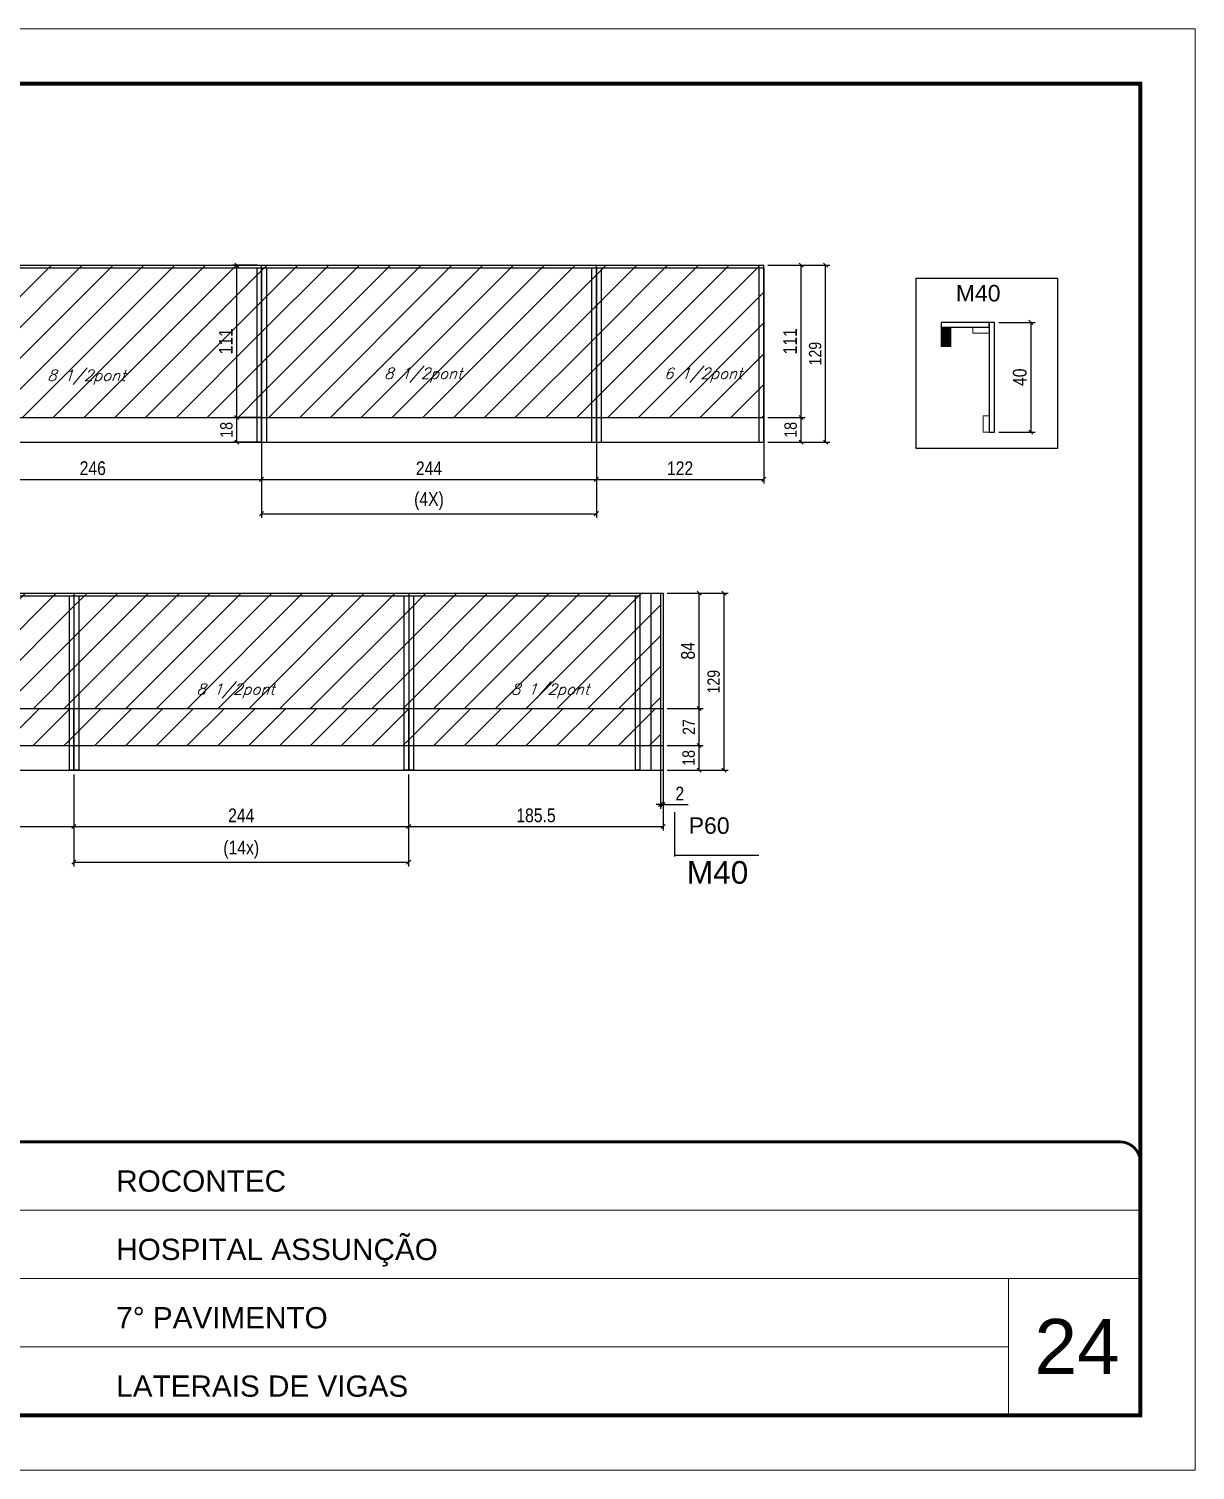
# Model space of a CAD drawing. Extents: x -20960 to -5926, y -2106 to 21915.
# Drawn here: x -6804 to -5953, y 15123 to 16173 of the extents above; entities that cross this region are included whole.
import ezdxf

# ---------------------------------------------------------------- set-up
doc = ezdxf.new("R2010")
doc.units = 0
doc.linetypes.add('CONTINUO', pattern=[0])
doc.linetypes.add('DASHED', pattern=[0.75, 0.5, -0.25])
for name, color, linetype in [('5', 5, 'Continuous'), ('COTA', 241, 'Continuous'), ('NOMENCLATURA', 7, 'Continuous'), ('Painéis', 200, 'Continuous'), ('Reaproveitamento', 251, 'Continuous'), ('SARR_2.2x7', 40, 'Continuous'), ('SARR_3.5x7', 81, 'Continuous'), ('texto', 7, 'Continuous')]:
    doc.layers.add(name, color=color, linetype=linetype)
for name, color, linetype, lineweight in [('CARIMBO', 255, 'Continuous', 9), ('Folhas', 255, 'Continuous', 9), ('Madeira', 126, 'Continuous', 18), ('Sarr 2.2x7', 40, 'Continuous', 9), ('SARRAFO DE PRESSAO', 251, 'DASHED', 9)]:
    doc.layers.add(name, color=color, linetype=linetype, lineweight=lineweight)
doc.styles.add('ARIAL', font='arial.ttf')
doc.styles.add('COTA TECNICA', font='techl___.ttf', dxfattribs={"height": 10})
doc.styles.add('COTA TECNICA-50', font='techl___.ttf', dxfattribs={"height": 9})
doc.styles.add('Romans', font='romans.shx')
doc.styles.get("Standard").update_dxf_attribs({"font": 'arial.ttf'})
doc.dimstyles.new('COTA PAINEL-50', dxfattribs={"dimtxt": 9, "dimasz": 3, "dimexe": 3, "dimexo": 3, "dimgap": 3, "dimtad": 1, "dimdec": 1, "dimzin": 12, "dimdsep": 46, "dimtxsty": 'COTA TECNICA-50', "dimblk1": 'OBLIQUE', "dimblk2": 'OBLIQUE', "dimsah": 1, "dimcen": 0.9, "dimclrd": 4, "dimclre": 4, "dimclrt": 240, "dimadec": 1, "dimazin": 3, "dimtfac": 1, "dimtdec": 1, "dimtmove": 0, "dimatfit": 3, "dimfxl": 1, "dimtolj": 1, "dimtzin": 12, "dimarcsym": 0})
doc.dimstyles.new('PAINEL', dxfattribs={"dimtxt": 10, "dimasz": 3, "dimexe": 3, "dimexo": 3, "dimgap": 3, "dimtad": 1, "dimdec": 1, "dimzin": 12, "dimdsep": 46, "dimtxsty": 'COTA TECNICA', "dimblk1": 'OBLIQUE', "dimblk2": 'OBLIQUE', "dimsah": 1, "dimcen": 0.9, "dimclrd": 4, "dimclre": 4, "dimclrt": 240, "dimadec": 1, "dimazin": 3, "dimtfac": 1, "dimtdec": 1, "dimtmove": 0, "dimatfit": 3, "dimfxl": 1, "dimtolj": 1, "dimtzin": 12, "dimarcsym": 0})
pattern_1 = [(45, (3183.5, 7e-12), (-11.22532, 11.22532), [])]

# ---------------------------------------------------------------- blocks, each defined once
blk = doc.blocks.new('9999999999')
at = {"color": 30, "linetype": 'CONTINUO'}
for p, q in [((98564.6, 34379.6), (99584, 34379.6)), ((98564.6, 34329.8), (99488, 34329.8)), ((99584, 34329.8), (99488, 34329.8)), ((99488, 34329.8), (99488, 34230.2)), ((98564.6, 34280), (99488, 34280))]:
    blk.add_line(p, q, dxfattribs=at)
at = {"color": 30, "linetype": 'CONTINUO', "const_width": 2}
blk.add_lwpolyline([(99584, 34230.2), (99584, 34414.4, 0.414214), (99569, 34429.4), (98229, 34429.4, 0.414214), (98214, 34414.4), (98214, 34245.2, 0.414214), (98229, 34230.2), (99584, 34230.2)], format="xyb", dxfattribs=at)
at = {"layer": 'Folhas'}
blk.add_lwpolyline([(98139, 34190.2), (99624, 34190.2), (99624, 35240.2), (98139, 35240.2)], close=True, dxfattribs=at)
at = {"layer": 'Folhas', "color": 30, "const_width": 3}
blk.add_lwpolyline([(98214, 34230.2), (99584, 34230.2), (99584, 35200.2), (98214, 35200.2)], close=True, dxfattribs=at)
at = {"color": 7, "linetype": 'Continuous', "ltscale": 5, "style": 'ARIAL'}
for s, height, p in [('ROCONTEC', 15.48, (98837.7, 34393.1)), ('HOSPITAL ASSUNÇÃO', 15.483, (98837.7, 34343.3)), ('7° PAVIMENTO', 15.483, (98837.7, 34293.5)), ('LATERAIS DE VIGAS', 15.483, (98837.7, 34243.7))]:
    blk.add_text(s, height=height, dxfattribs=at).set_placement(p)
blk = doc.blocks.new('_Oblique')
at = {"color": 0, "linetype": 'ByBlock', "lineweight": -2}
blk.add_line((-0.5, -0.5), (0.5, 0.5), dxfattribs=at)
blk = doc.blocks.new('*D600')
at = {"layer": 'COTA', "color": 4, "linetype": 'ByBlock', "lineweight": -2, "transparency": 16777216}
for p, q in [((-6879.9, 15916.9), (-6879.9, 15841.3)), ((-6633.9, 15904.4), (-6633.9, 15841.3)), ((-6879.9, 15844.3), (-6633.9, 15844.3))]:
    blk.add_line(p, q, dxfattribs=at)
at = {"layer": 'Defpoints', "color": 0, "linetype": 'ByBlock', "transparency": 16777216}
for p in [(-6879.9, 15919.9), (-6633.9, 15907.4), (-6633.9, 15844.3)]:
    blk.add_point(p, dxfattribs=at)
at = {"layer": 'COTA', "color": 4, "linetype": 'ByBlock', "lineweight": -2, "transparency": 16777216, "xscale": 3, "yscale": 3, "zscale": 3, "rotation": 180}
blk.add_blockref('_Oblique', (-6879.9, 15844.3), dxfattribs=at)
at = {"layer": 'COTA', "color": 4, "linetype": 'ByBlock', "lineweight": -2, "transparency": 16777216, "xscale": 3, "yscale": 3, "zscale": 3}
blk.add_blockref('_Oblique', (-6633.9, 15844.3), dxfattribs=at)
at = {"layer": 'COTA', "color": 240, "linetype": 'ByBlock', "transparency": 16777216, "insert": (-6756.9, 15852.4), "char_height": 10, "attachment_point": 5, "style": 'COTA TECNICA'}
blk.add_mtext('\\A1;246', dxfattribs=at)
blk = doc.blocks.new('*D601')
at = {"layer": 'COTA', "color": 4, "linetype": 'ByBlock', "lineweight": -2, "transparency": 16777216}
for p, q in [((-6633.9, 15904.4), (-6633.9, 15841.3)), ((-6389.9, 15904.4), (-6389.9, 15841.3)), ((-6633.9, 15844.3), (-6389.9, 15844.3))]:
    blk.add_line(p, q, dxfattribs=at)
at = {"layer": 'Defpoints', "color": 0, "linetype": 'ByBlock', "transparency": 16777216}
for p in [(-6633.9, 15907.4), (-6389.9, 15907.4), (-6389.9, 15844.3)]:
    blk.add_point(p, dxfattribs=at)
at = {"layer": 'COTA', "color": 4, "linetype": 'ByBlock', "lineweight": -2, "transparency": 16777216, "xscale": 3, "yscale": 3, "zscale": 3, "rotation": 180}
blk.add_blockref('_Oblique', (-6633.9, 15844.3), dxfattribs=at)
at = {"layer": 'COTA', "color": 4, "linetype": 'ByBlock', "lineweight": -2, "transparency": 16777216, "xscale": 3, "yscale": 3, "zscale": 3}
blk.add_blockref('_Oblique', (-6389.9, 15844.3), dxfattribs=at)
at = {"layer": 'COTA', "color": 240, "linetype": 'ByBlock', "transparency": 16777216, "insert": (-6511.9, 15852.4), "char_height": 10, "attachment_point": 5, "style": 'COTA TECNICA'}
blk.add_mtext('\\A1;244', dxfattribs=at)
blk = doc.blocks.new('*D602')
at = {"layer": 'COTA', "color": 4, "lineweight": -2, "ltscale": 25, "transparency": 16777216}
for p, q in [((-6633.9, 15904.4), (-6633.9, 15816.3)), ((-6389.9, 15904.4), (-6389.9, 15816.3)), ((-6633.9, 15819.3), (-6389.9, 15819.3))]:
    blk.add_line(p, q, dxfattribs=at)
at = {"layer": 'Defpoints', "color": 0, "ltscale": 25, "transparency": 16777216}
for p in [(-6633.9, 15907.4), (-6389.9, 15907.4), (-6389.9, 15819.3)]:
    blk.add_point(p, dxfattribs=at)
at = {"layer": 'COTA', "color": 4, "lineweight": -2, "ltscale": 25, "transparency": 16777216, "xscale": 3, "yscale": 3, "zscale": 3, "rotation": 180}
blk.add_blockref('_Oblique', (-6633.9, 15819.3), dxfattribs=at)
at = {"layer": 'COTA', "color": 4, "lineweight": -2, "ltscale": 25, "transparency": 16777216, "xscale": 3, "yscale": 3, "zscale": 3}
blk.add_blockref('_Oblique', (-6389.9, 15819.3), dxfattribs=at)
at = {"layer": 'COTA', "color": 240, "ltscale": 25, "transparency": 16777216, "insert": (-6511.9, 15828.5), "char_height": 10, "attachment_point": 5, "style": 'COTA TECNICA'}
blk.add_mtext('\\A1;(4X)', dxfattribs=at)
blk = doc.blocks.new('*D603')
at = {"layer": 'COTA', "color": 4, "lineweight": -2, "ltscale": 25, "transparency": 16777216}
for p, q in [((-6389.9, 15904.4), (-6389.9, 15841.3)), ((-6267.9, 15904.4), (-6267.9, 15841.3)), ((-6389.9, 15844.3), (-6267.9, 15844.3))]:
    blk.add_line(p, q, dxfattribs=at)
at = {"layer": 'Defpoints', "color": 0, "ltscale": 25, "transparency": 16777216}
for p in [(-6389.9, 15907.4), (-6267.9, 15907.4), (-6267.9, 15844.3)]:
    blk.add_point(p, dxfattribs=at)
at = {"layer": 'COTA', "color": 4, "lineweight": -2, "ltscale": 25, "transparency": 16777216, "xscale": 3, "yscale": 3, "zscale": 3, "rotation": 180}
blk.add_blockref('_Oblique', (-6389.9, 15844.3), dxfattribs=at)
at = {"layer": 'COTA', "color": 4, "lineweight": -2, "ltscale": 25, "transparency": 16777216, "xscale": 3, "yscale": 3, "zscale": 3}
blk.add_blockref('_Oblique', (-6267.9, 15844.3), dxfattribs=at)
at = {"layer": 'COTA', "color": 240, "ltscale": 25, "transparency": 16777216, "insert": (-6328.9, 15852.4), "char_height": 10, "attachment_point": 5, "style": 'COTA TECNICA'}
blk.add_mtext('\\A1;122', dxfattribs=at)
blk = doc.blocks.new('*D614')
at = {"layer": 'COTA', "color": 4, "lineweight": -2, "ltscale": 25, "transparency": 16777216}
for p, q in [((-6636.9, 16000.4), (-6654.9, 16000.4)), ((-6651.9, 15889.4), (-6651.9, 16000.4)), ((-6636.9, 15889.4), (-6654.9, 15889.4))]:
    blk.add_line(p, q, dxfattribs=at)
at = {"layer": 'Defpoints', "color": 0, "ltscale": 25, "transparency": 16777216}
for p in [(-6651.9, 16000.4), (-6633.9, 16000.4), (-6633.9, 15889.4)]:
    blk.add_point(p, dxfattribs=at)
at = {"layer": 'COTA', "color": 4, "lineweight": -2, "ltscale": 25, "transparency": 16777216, "xscale": 3, "yscale": 3, "zscale": 3}
for p, rotation in [((-6651.9, 16000.4), 90), ((-6651.9, 15889.4), 270)]:
    blk.add_blockref('_Oblique', p, dxfattribs=dict(at, rotation=rotation))
at = {"layer": 'COTA', "color": 240, "ltscale": 25, "transparency": 16777216, "insert": (-6660, 15944.9), "char_height": 10, "attachment_point": 5, "rotation": 90, "style": 'COTA TECNICA'}
blk.add_mtext('\\A1;111', dxfattribs=at)
blk = doc.blocks.new('*D615')
at = {"layer": 'COTA', "color": 4, "lineweight": -2, "ltscale": 25, "transparency": 16777216}
for p, q in [((-6264.9, 16000.4), (-6237.7, 16000.4)), ((-6240.7, 15889.4), (-6240.7, 16000.4)), ((-6264.9, 15889.4), (-6237.7, 15889.4))]:
    blk.add_line(p, q, dxfattribs=at)
at = {"layer": 'Defpoints', "color": 0, "ltscale": 25, "transparency": 16777216}
for p in [(-6267.9, 16000.4), (-6240.7, 16000.4), (-6267.9, 15889.4)]:
    blk.add_point(p, dxfattribs=at)
at = {"layer": 'COTA', "color": 4, "lineweight": -2, "ltscale": 25, "transparency": 16777216, "xscale": 3, "yscale": 3, "zscale": 3}
for p, rotation in [((-6240.7, 16000.4), 90), ((-6240.7, 15889.4), 270)]:
    blk.add_blockref('_Oblique', p, dxfattribs=dict(at, rotation=rotation))
at = {"layer": 'COTA', "color": 240, "ltscale": 25, "transparency": 16777216, "insert": (-6248.7, 15944.9), "char_height": 10, "attachment_point": 5, "rotation": 90, "style": 'COTA TECNICA'}
blk.add_mtext('\\A1;111', dxfattribs=at)
blk = doc.blocks.new('*D616')
at = {"layer": 'Defpoints', "color": 0, "linetype": 'ByBlock', "transparency": 16777216}
for p in [(-6099.7, 15958.7), (-6099.7, 15878.7), (-6073.2, 15878.7)]:
    blk.add_point(p, dxfattribs=at)
at = {"layer": 'Sarr 2.2x7', "color": 4, "linetype": 'ByBlock', "lineweight": -2, "transparency": 16777216}
for p, q in [((-6096.7, 15958.7), (-6070.2, 15958.7)), ((-6073.2, 15958.7), (-6073.2, 15878.7)), ((-6096.7, 15878.7), (-6070.2, 15878.7))]:
    blk.add_line(p, q, dxfattribs=at)
at = {"layer": 'Sarr 2.2x7', "color": 4, "linetype": 'ByBlock', "lineweight": -2, "transparency": 16777216, "xscale": 3, "yscale": 3, "zscale": 3}
for p, rotation in [((-6073.2, 15958.7), 90), ((-6073.2, 15878.7), 270)]:
    blk.add_blockref('_Oblique', p, dxfattribs=dict(at, rotation=rotation))
at = {"layer": 'Sarr 2.2x7', "color": 240, "linetype": 'ByBlock', "transparency": 16777216, "insert": (-6081.3, 15918.7), "char_height": 10, "attachment_point": 5, "rotation": 90, "style": 'COTA TECNICA'}
blk.add_mtext('\\A1;40', dxfattribs=at)
blk = doc.blocks.new('*D604')
at = {"layer": 'COTA', "color": 4, "linetype": 'ByBlock', "lineweight": -2, "transparency": 16777216}
for p, q in [((-7014.7, 15629.4), (-7014.7, 15588.4)), ((-6770.7, 15629.4), (-6770.7, 15588.4)), ((-7014.7, 15591.4), (-6770.7, 15591.4))]:
    blk.add_line(p, q, dxfattribs=at)
at = {"layer": 'Defpoints', "color": 0, "linetype": 'ByBlock', "transparency": 16777216}
for p in [(-7014.7, 15632.4), (-6770.7, 15632.4), (-6770.7, 15591.4)]:
    blk.add_point(p, dxfattribs=at)
at = {"layer": 'COTA', "color": 4, "linetype": 'ByBlock', "lineweight": -2, "transparency": 16777216, "xscale": 3, "yscale": 3, "zscale": 3, "rotation": 180}
blk.add_blockref('_Oblique', (-7014.7, 15591.4), dxfattribs=at)
at = {"layer": 'COTA', "color": 4, "linetype": 'ByBlock', "lineweight": -2, "transparency": 16777216, "xscale": 3, "yscale": 3, "zscale": 3}
blk.add_blockref('_Oblique', (-6770.7, 15591.4), dxfattribs=at)
at = {"layer": 'COTA', "color": 240, "linetype": 'ByBlock', "transparency": 16777216, "insert": (-6892.7, 15599.5), "char_height": 10, "attachment_point": 5, "style": 'COTA TECNICA'}
blk.add_mtext('\\A1;244', dxfattribs=at)
blk = doc.blocks.new('*D605')
at = {"layer": 'COTA', "color": 4, "linetype": 'ByBlock', "lineweight": -2, "transparency": 16777216}
for p, q in [((-6770.7, 15629.4), (-6770.7, 15588.4)), ((-6526.7, 15629.4), (-6526.7, 15588.4)), ((-6770.7, 15591.4), (-6526.7, 15591.4))]:
    blk.add_line(p, q, dxfattribs=at)
at = {"layer": 'Defpoints', "color": 0, "linetype": 'ByBlock', "transparency": 16777216}
for p in [(-6770.7, 15632.4), (-6526.7, 15632.4), (-6526.7, 15591.4)]:
    blk.add_point(p, dxfattribs=at)
at = {"layer": 'COTA', "color": 4, "linetype": 'ByBlock', "lineweight": -2, "transparency": 16777216, "xscale": 3, "yscale": 3, "zscale": 3, "rotation": 180}
blk.add_blockref('_Oblique', (-6770.7, 15591.4), dxfattribs=at)
at = {"layer": 'COTA', "color": 4, "linetype": 'ByBlock', "lineweight": -2, "transparency": 16777216, "xscale": 3, "yscale": 3, "zscale": 3}
blk.add_blockref('_Oblique', (-6526.7, 15591.4), dxfattribs=at)
at = {"layer": 'COTA', "color": 240, "linetype": 'ByBlock', "transparency": 16777216, "insert": (-6648.7, 15599.5), "char_height": 10, "attachment_point": 5, "style": 'COTA TECNICA'}
blk.add_mtext('\\A1;244', dxfattribs=at)
blk = doc.blocks.new('*D617')
at = {"layer": 'COTA', "color": 4, "lineweight": -2, "ltscale": 25, "transparency": 16777216}
for p, q in [((-6338.2, 15761.4), (-6312, 15761.4)), ((-6315, 15677.4), (-6315, 15761.4)), ((-6338.2, 15677.4), (-6312, 15677.4))]:
    blk.add_line(p, q, dxfattribs=at)
at = {"layer": 'Defpoints', "color": 0, "ltscale": 25, "transparency": 16777216}
for p in [(-6341.2, 15761.4), (-6315, 15761.4), (-6341.2, 15677.4)]:
    blk.add_point(p, dxfattribs=at)
at = {"layer": 'COTA', "color": 4, "lineweight": -2, "ltscale": 25, "transparency": 16777216, "xscale": 3, "yscale": 3, "zscale": 3}
for p, rotation in [((-6315, 15761.4), 90), ((-6315, 15677.4), 270)]:
    blk.add_blockref('_Oblique', p, dxfattribs=dict(at, rotation=rotation))
at = {"layer": 'COTA', "color": 240, "ltscale": 25, "transparency": 16777216, "insert": (-6323.1, 15719.4), "char_height": 10, "attachment_point": 5, "rotation": 90, "style": 'COTA TECNICA'}
blk.add_mtext('\\A1;84', dxfattribs=at)
blk = doc.blocks.new('*D606')
at = {"layer": 'COTA', "color": 4, "lineweight": -2, "ltscale": 25, "transparency": 16777216}
for p, q in [((-6770.7, 15629.4), (-6770.7, 15562.4)), ((-6526.7, 15629.4), (-6526.7, 15562.4)), ((-6770.7, 15565.4), (-6526.7, 15565.4))]:
    blk.add_line(p, q, dxfattribs=at)
at = {"layer": 'Defpoints', "color": 0, "ltscale": 25, "transparency": 16777216}
for p in [(-6770.7, 15632.4), (-6526.7, 15632.4), (-6526.7, 15565.4)]:
    blk.add_point(p, dxfattribs=at)
at = {"layer": 'COTA', "color": 4, "lineweight": -2, "ltscale": 25, "transparency": 16777216, "xscale": 3, "yscale": 3, "zscale": 3, "rotation": 180}
blk.add_blockref('_Oblique', (-6770.7, 15565.4), dxfattribs=at)
at = {"layer": 'COTA', "color": 4, "lineweight": -2, "ltscale": 25, "transparency": 16777216, "xscale": 3, "yscale": 3, "zscale": 3}
blk.add_blockref('_Oblique', (-6526.7, 15565.4), dxfattribs=at)
at = {"layer": 'COTA', "color": 240, "ltscale": 25, "transparency": 16777216, "insert": (-6648.7, 15574.6), "char_height": 10, "attachment_point": 5, "style": 'COTA TECNICA'}
blk.add_mtext('\\A1;(14x)', dxfattribs=at)
blk = doc.blocks.new('*D607')
at = {"layer": 'COTA', "color": 4, "lineweight": -2, "ltscale": 25, "transparency": 16777216}
for p, q in [((-6341.2, 15674.4), (-6341.2, 15588.4)), ((-6526.7, 15629.4), (-6526.7, 15588.4)), ((-6526.7, 15591.4), (-6341.2, 15591.4))]:
    blk.add_line(p, q, dxfattribs=at)
at = {"layer": 'Defpoints', "color": 0, "ltscale": 25, "transparency": 16777216}
for p in [(-6341.2, 15677.4), (-6526.7, 15632.4), (-6341.2, 15591.4)]:
    blk.add_point(p, dxfattribs=at)
at = {"layer": 'COTA', "color": 4, "lineweight": -2, "ltscale": 25, "transparency": 16777216, "xscale": 3, "yscale": 3, "zscale": 3, "rotation": 180}
blk.add_blockref('_Oblique', (-6526.7, 15591.4), dxfattribs=at)
at = {"layer": 'COTA', "color": 4, "lineweight": -2, "ltscale": 25, "transparency": 16777216, "xscale": 3, "yscale": 3, "zscale": 3}
blk.add_blockref('_Oblique', (-6341.2, 15591.4), dxfattribs=at)
at = {"layer": 'COTA', "color": 240, "ltscale": 25, "transparency": 16777216, "insert": (-6433.9, 15599.5), "char_height": 10, "attachment_point": 5, "style": 'COTA TECNICA'}
blk.add_mtext('\\A1;185.5', dxfattribs=at)
blk = doc.blocks.new('*D608')
at = {"layer": 'COTA', "color": 4, "lineweight": -2, "ltscale": 25, "transparency": 16777216}
for p, q in [((-6343.2, 15650.8), (-6343.2, 15604.4)), ((-6341.2, 15650.8), (-6341.2, 15604.4)), ((-6343.2, 15607.4), (-6346.2, 15607.4)), ((-6343.2, 15607.4), (-6341.2, 15607.4)), ((-6341.2, 15607.4), (-6323.1, 15607.4))]:
    blk.add_line(p, q, dxfattribs=at)
at = {"layer": 'Defpoints', "color": 0, "ltscale": 25, "transparency": 16777216}
for p in [(-6343.2, 15653.8), (-6341.2, 15653.8), (-6341.2, 15607.4)]:
    blk.add_point(p, dxfattribs=at)
at = {"layer": 'COTA', "color": 4, "lineweight": -2, "ltscale": 25, "transparency": 16777216, "xscale": 3, "yscale": 3, "zscale": 3}
blk.add_blockref('_Oblique', (-6343.2, 15607.4), dxfattribs=at)
at = {"layer": 'COTA', "color": 4, "lineweight": -2, "ltscale": 25, "transparency": 16777216, "xscale": 3, "yscale": 3, "zscale": 3, "rotation": 180}
blk.add_blockref('_Oblique', (-6341.2, 15607.4), dxfattribs=at)
at = {"layer": 'COTA', "color": 240, "ltscale": 25, "transparency": 16777216, "insert": (-6329.1, 15615.4), "char_height": 10, "attachment_point": 5, "style": 'COTA TECNICA'}
blk.add_mtext('\\A1;2', dxfattribs=at)
blk = doc.blocks.new('*D618')
at = {"layer": 'COTA', "color": 4, "lineweight": -2, "transparency": 16777216}
for p, q in [((-6633.4, 15889.4), (-6654.9, 15889.4)), ((-6651.9, 15871.4), (-6651.9, 15889.4)), ((-6633.4, 15871.4), (-6654.9, 15871.4))]:
    blk.add_line(p, q, dxfattribs=at)
at = {"layer": 'Defpoints', "color": 0, "transparency": 16777216}
for p in [(-6651.9, 15889.4), (-6630.4, 15889.4), (-6630.4, 15871.4)]:
    blk.add_point(p, dxfattribs=at)
at = {"layer": 'COTA', "color": 4, "lineweight": -2, "transparency": 16777216, "xscale": 3, "yscale": 3, "zscale": 3}
for p, rotation in [((-6651.9, 15889.4), 90), ((-6651.9, 15871.4), 270)]:
    blk.add_blockref('_Oblique', p, dxfattribs=dict(at, rotation=rotation))
at = {"layer": 'COTA', "color": 240, "transparency": 16777216, "insert": (-6659.5, 15880.4), "char_height": 9, "attachment_point": 5, "rotation": 90, "style": 'COTA TECNICA-50'}
blk.add_mtext('\\A1;18', dxfattribs=at)
blk = doc.blocks.new('*D620')
at = {"layer": 'COTA', "color": 4, "lineweight": -2, "transparency": 16777216}
for p, q in [((-6338.2, 15677.4), (-6312, 15677.4)), ((-6315, 15650.4), (-6315, 15677.4)), ((-6338.2, 15650.4), (-6312, 15650.4))]:
    blk.add_line(p, q, dxfattribs=at)
at = {"layer": 'Defpoints', "color": 0, "transparency": 16777216}
for p in [(-6341.2, 15677.4), (-6315, 15677.4), (-6341.2, 15650.4)]:
    blk.add_point(p, dxfattribs=at)
at = {"layer": 'COTA', "color": 4, "lineweight": -2, "transparency": 16777216, "xscale": 3, "yscale": 3, "zscale": 3}
for p, rotation in [((-6315, 15677.4), 90), ((-6315, 15650.4), 270)]:
    blk.add_blockref('_Oblique', p, dxfattribs=dict(at, rotation=rotation))
at = {"layer": 'COTA', "color": 240, "transparency": 16777216, "insert": (-6322.5, 15663.9), "char_height": 9, "attachment_point": 5, "rotation": 90, "style": 'COTA TECNICA-50'}
blk.add_mtext('\\A1;27', dxfattribs=at)
blk = doc.blocks.new('*D621')
at = {"layer": 'COTA', "color": 4, "lineweight": -2, "transparency": 16777216}
for p, q in [((-6338.2, 15761.4), (-6293.9, 15761.4)), ((-6296.9, 15761.4), (-6296.9, 15632.4)), ((-6338.2, 15632.4), (-6293.9, 15632.4))]:
    blk.add_line(p, q, dxfattribs=at)
at = {"layer": 'Defpoints', "color": 0, "transparency": 16777216}
for p in [(-6341.2, 15761.4), (-6341.2, 15632.4), (-6296.9, 15632.4)]:
    blk.add_point(p, dxfattribs=at)
at = {"layer": 'COTA', "color": 4, "lineweight": -2, "transparency": 16777216, "xscale": 3, "yscale": 3, "zscale": 3}
for p, rotation in [((-6296.9, 15761.4), 90), ((-6296.9, 15632.4), 270)]:
    blk.add_blockref('_Oblique', p, dxfattribs=dict(at, rotation=rotation))
at = {"layer": 'COTA', "color": 240, "transparency": 16777216, "insert": (-6304.4, 15696.9), "char_height": 9, "attachment_point": 5, "rotation": 90, "style": 'COTA TECNICA-50'}
blk.add_mtext('\\A1;129', dxfattribs=at)
blk = doc.blocks.new('*D656')
at = {"layer": 'COTA', "color": 4, "lineweight": -2, "transparency": 16777216}
for p, q in [((-6264.9, 15889.4), (-6237.7, 15889.4)), ((-6240.7, 15871.4), (-6240.7, 15889.4)), ((-6264.9, 15871.4), (-6237.7, 15871.4))]:
    blk.add_line(p, q, dxfattribs=at)
at = {"layer": 'Defpoints', "color": 0, "transparency": 16777216}
for p in [(-6267.9, 15889.4), (-6240.7, 15889.4), (-6267.9, 15871.4)]:
    blk.add_point(p, dxfattribs=at)
at = {"layer": 'COTA', "color": 4, "lineweight": -2, "transparency": 16777216, "xscale": 3, "yscale": 3, "zscale": 3}
for p, rotation in [((-6240.7, 15889.4), 90), ((-6240.7, 15871.4), 270)]:
    blk.add_blockref('_Oblique', p, dxfattribs=dict(at, rotation=rotation))
at = {"layer": 'COTA', "color": 240, "transparency": 16777216, "insert": (-6248.3, 15880.4), "char_height": 9, "attachment_point": 5, "rotation": 90, "style": 'COTA TECNICA-50'}
blk.add_mtext('\\A1;18', dxfattribs=at)
blk = doc.blocks.new('*D657')
at = {"layer": 'COTA', "color": 4, "lineweight": -2, "transparency": 16777216}
for p, q in [((-6264.9, 16000.4), (-6219.8, 16000.4)), ((-6222.8, 15871.4), (-6222.8, 16000.4)), ((-6264.9, 15871.4), (-6219.8, 15871.4))]:
    blk.add_line(p, q, dxfattribs=at)
at = {"layer": 'Defpoints', "color": 0, "transparency": 16777216}
for p in [(-6267.9, 16000.4), (-6222.8, 16000.4), (-6267.9, 15871.4)]:
    blk.add_point(p, dxfattribs=at)
at = {"layer": 'COTA', "color": 4, "lineweight": -2, "transparency": 16777216, "xscale": 3, "yscale": 3, "zscale": 3}
for p, rotation in [((-6222.8, 16000.4), 90), ((-6222.8, 15871.4), 270)]:
    blk.add_blockref('_Oblique', p, dxfattribs=dict(at, rotation=rotation))
at = {"layer": 'COTA', "color": 240, "transparency": 16777216, "insert": (-6230.4, 15935.9), "char_height": 9, "attachment_point": 5, "rotation": 90, "style": 'COTA TECNICA-50'}
blk.add_mtext('\\A1;129', dxfattribs=at)
blk = doc.blocks.new('*D661')
at = {"layer": 'COTA', "color": 4, "lineweight": -2, "transparency": 16777216}
for p, q in [((-6338.2, 15650.4), (-6312, 15650.4)), ((-6315, 15632.4), (-6315, 15650.4)), ((-6338.2, 15632.4), (-6312, 15632.4))]:
    blk.add_line(p, q, dxfattribs=at)
at = {"layer": 'Defpoints', "color": 0, "transparency": 16777216}
for p in [(-6341.2, 15650.4), (-6315, 15650.4), (-6341.2, 15632.4)]:
    blk.add_point(p, dxfattribs=at)
at = {"layer": 'COTA', "color": 4, "lineweight": -2, "transparency": 16777216, "xscale": 3, "yscale": 3, "zscale": 3}
for p, rotation in [((-6315, 15650.4), 90), ((-6315, 15632.4), 270)]:
    blk.add_blockref('_Oblique', p, dxfattribs=dict(at, rotation=rotation))
at = {"layer": 'COTA', "color": 240, "transparency": 16777216, "insert": (-6322.6, 15641.4), "char_height": 9, "attachment_point": 5, "rotation": 90, "style": 'COTA TECNICA-50'}
blk.add_mtext('\\A1;18', dxfattribs=at)

msp = doc.modelspace()

# ---------------------------------------------------------------- hatches: boundary and pattern name
at = {"layer": 'Madeira'}
h = msp.add_hatch(dxfattribs=at)
h.set_pattern_fill('ANSI31', color=256, scale=0.2, angle=450, style=0)
h.set_pattern_definition([(135, (-22704.63005, 29226.99475), (-0.449012806, -0.449012806), [])])
h.paths.add_polyline_path([(-6138.62, 15941.09), (-6131.62, 15941.09), (-6131.62, 15955.09), (-6138.62, 15955.09)])
at = {"layer": 'Reaproveitamento', "transparency": 33554684}
h = msp.add_hatch(dxfattribs=at)
h.set_pattern_fill('ANSI31', color=256, scale=5)
h.paths.add_polyline_path([(-6877.9, 16000.42), (-6877.9, 15889.42), (-6633.9, 15889.42), (-6633.9, 16000.42)])
h = msp.add_hatch(dxfattribs=at)
h.set_pattern_fill('ANSI31', color=256, scale=5)
h.paths.add_polyline_path([(-6389.9, 16000.42), (-6633.9, 16000.42), (-6633.9, 15889.42), (-6389.9, 15889.42)])
h = msp.add_hatch(dxfattribs=at)
h.set_pattern_fill('ANSI31', color=256, scale=5)
h.paths.add_polyline_path([(-6389.9, 15889.42), (-6267.9, 15889.42), (-6267.9, 16000.42), (-6389.9, 16000.42)])
h = msp.add_hatch(dxfattribs=at)
h.set_pattern_fill('ANSI31', color=256, scale=5)
h.set_pattern_definition(pattern_1)
h.paths.add_polyline_path([(-6770.66, 15677.38), (-6770.66, 15761.38), (-7014.66, 15761.38), (-7014.66, 15677.38)])
h = msp.add_hatch(dxfattribs=at)
h.set_pattern_fill('ANSI31', color=256, scale=5)
h.set_pattern_definition(pattern_1)
h.paths.add_polyline_path([(-6526.66, 15677.38), (-6526.66, 15761.38), (-6770.66, 15761.38), (-6770.66, 15677.38)])
h = msp.add_hatch(dxfattribs=at)
h.set_pattern_fill('ANSI31', color=256, scale=5)
h.set_pattern_definition(pattern_1)
h.paths.add_polyline_path([(-6343.16, 15677.38), (-6343.16, 15761.38), (-6526.66, 15761.38), (-6526.66, 15677.38)])
h = msp.add_hatch(dxfattribs=at)
h.set_pattern_fill('ANSI31', color=256, scale=5)
h.paths.add_polyline_path([(-6770.66, 15650.38), (-6770.66, 15677.38), (-7014.66, 15677.38), (-7014.66, 15650.38)])
h = msp.add_hatch(dxfattribs=at)
h.set_pattern_fill('ANSI31', color=256, scale=5)
h.paths.add_polyline_path([(-6526.66, 15650.38), (-6526.66, 15677.38), (-6770.66, 15677.38), (-6770.66, 15650.38)])
h = msp.add_hatch(dxfattribs=at)
h.set_pattern_fill('ANSI31', color=256, scale=5)
h.paths.add_polyline_path([(-6343.16, 15650.38), (-6343.16, 15677.38), (-6526.66, 15677.38), (-6526.66, 15650.38)])

# ---------------------------------------------------------------- linework, layer by layer
at = {"linetype": 'ByBlock'}
msp.add_lwpolyline([(-6053.7, 15990.65), (-6157.14, 15990.65), (-6157.14, 15867.11), (-6053.7, 15867.11)], close=True, dxfattribs=at)
at = {"layer": 'Madeira'}
msp.add_lwpolyline([(-6138.62, 15955.09), (-6131.62, 15955.09), (-6131.62, 15941.09), (-6138.62, 15941.09)], close=True, dxfattribs=at)
at = {"layer": 'NOMENCLATURA', "linetype": 'Continuous'}
for p, q in [((-6332.98, 15601.96), (-6332.98, 15569.57)), ((-6271.49, 15570.19), (-6332.98, 15570.19))]:
    msp.add_line(p, q, dxfattribs=at)
at = {"layer": 'Painéis', "linetype": 'ByBlock'}
for p, q in [((-6879.9, 16000.42), (-6267.9, 16000.42)), ((-6633.9, 15871.42), (-6633.9, 16000.42)), ((-6389.9, 15871.42), (-6389.9, 16000.42)), ((-6267.9, 15871.42), (-6267.9, 16000.42)), ((-6879.9, 15889.42), (-6267.9, 15889.42)), ((-6879.9, 15871.42), (-6267.9, 15871.42)), ((-7014.66, 15761.38), (-6341.16, 15761.38)), ((-7014.66, 15677.38), (-6341.16, 15677.38)), ((-6341.16, 15686.38), (-6341.16, 15686.38)), ((-7014.66, 15650.38), (-6341.16, 15650.38)), ((-7014.66, 15632.38), (-6341.16, 15632.38))]:
    msp.add_line(p, q, dxfattribs=at)
at = {"layer": 'Painéis', "ltscale": 25}
for p, q in [((-6770.66, 15761.38), (-6770.66, 15632.38)), ((-6526.66, 15761.38), (-6526.66, 15632.38)), ((-6343.16, 15761.38), (-6343.16, 15632.38)), ((-6341.16, 15761.38), (-6341.16, 15632.38))]:
    msp.add_line(p, q, dxfattribs=at)
at = {"layer": 'Painéis', "linetype": 'ByBlock'}
msp.add_lwpolyline([(-6103.65, 15958.69), (-6138.6, 15958.69), (-6138.6, 15955.09), (-6103.65, 15955.09), (-6103.65, 15958.69)], dxfattribs=at)
at = {"layer": 'Painéis'}
msp.add_lwpolyline([(-6103.65, 15878.69), (-6099.65, 15878.69), (-6099.65, 15958.69), (-6103.65, 15958.69)], close=True, dxfattribs=at)
at = {"layer": 'Sarr 2.2x7', "linetype": 'ByBlock'}
for points in [[(-6103.65, 15955.09), (-6115.65, 15955.09), (-6115.65, 15950.69), (-6103.65, 15950.69), (-6103.65, 15955.09)], [(-6103.65, 15878.69), (-6103.65, 15890.69), (-6108.05, 15890.69), (-6108.05, 15878.69), (-6103.65, 15878.69)]]:
    msp.add_lwpolyline(points, dxfattribs=at)
at = {"layer": 'SARR_2.2x7', "linetype": 'Continuous'}
for p, q in [((-6633.9, 15998.22), (-6862.9, 15998.22)), ((-6389.9, 15998.22), (-6633.9, 15998.22)), ((-6267.9, 15998.22), (-6389.9, 15998.22)), ((-6389.9, 15998.22), (-6389.9, 15998.22)), ((-6350.16, 15761.38), (-6350.16, 15677.38)), ((-6770.66, 15759.18), (-7014.66, 15759.18)), ((-6526.66, 15759.18), (-6770.66, 15759.18)), ((-6358.16, 15759.18), (-6526.66, 15759.18)), ((-6526.66, 15759.18), (-6526.66, 15759.18)), ((-6526.66, 15759.18), (-6526.66, 15759.18)), ((-6350.16, 15677.38), (-6350.16, 15650.38)), ((-6350.16, 15650.38), (-6350.16, 15632.38))]:
    msp.add_line(p, q, dxfattribs=at)
at = {"layer": 'SARR_3.5x7'}
for p, q in [((-6637.4, 15998.22), (-6637.4, 15871.42)), ((-6633.9, 15998.22), (-6633.9, 15871.42)), ((-6630.4, 15998.22), (-6630.4, 15871.42)), ((-6393.4, 15998.22), (-6393.4, 15871.42)), ((-6389.9, 15998.22), (-6389.9, 15871.42)), ((-6386.4, 15998.22), (-6386.4, 15871.42)), ((-6271.4, 15998.22), (-6271.4, 15871.42)), ((-6267.9, 15998.22), (-6267.9, 15871.42)), ((-6637.4, 15871.42), (-6630.4, 15871.42)), ((-6393.4, 15871.42), (-6386.4, 15871.42)), ((-6271.4, 15871.42), (-6267.9, 15871.42)), ((-6358.16, 15761.38), (-6358.16, 15632.38)), ((-6774.16, 15759.18), (-6774.16, 15632.38)), ((-6767.16, 15759.18), (-6767.16, 15632.38)), ((-6530.16, 15759.18), (-6530.16, 15632.38)), ((-6523.16, 15759.18), (-6523.16, 15632.38)), ((-6361.66, 15759.18), (-6361.66, 15632.38)), ((-6770.66, 15632.38), (-6770.66, 15677.38)), ((-6526.66, 15632.38), (-6526.66, 15677.38)), ((-6770.66, 15632.38), (-6774.16, 15632.38)), ((-6767.16, 15632.38), (-6770.66, 15632.38)), ((-6526.66, 15632.38), (-6530.16, 15632.38)), ((-6523.16, 15632.38), (-6526.66, 15632.38)), ((-6358.16, 15632.38), (-6361.66, 15632.38))]:
    msp.add_line(p, q, dxfattribs=at)

# ---------------------------------------------------------------- block references
at = {"layer": 'SARRAFO DE PRESSAO', "color": 6, "linetype": 'ByBlock'}
msp.add_blockref('9999999999', (-105577.48, -19067.69), dxfattribs=at)

# ---------------------------------------------------------------- texts
at = {"layer": '5', "color": 7, "linetype": 'Continuous'}
msp.add_text('M40', height=12, rotation=359.99996, dxfattribs=at).set_placement((-6127.96, 15973.94))
at = {"layer": '5', "linetype": 'Continuous'}
msp.add_text('P60', height=12, rotation=359.99996, dxfattribs=at).set_placement((-6322.61, 15586.09))
at = {"layer": 'CARIMBO', "style": 'ARIAL'}
msp.add_text('24', height=40, dxfattribs=at).set_placement((-6070.64, 15192.66))
at = {"layer": 'NOMENCLATURA', "linetype": 'Continuous'}
msp.add_text('M40', height=16.5, dxfattribs=at).set_placement((-6323.99, 15549.71))
at = {"layer": 'texto', "color": 2, "char_height": 8, "attachment_point": 5, "style": 'Romans'}
for s, insert in [('{\\Q19;\\C256;8 1/2pont}', (-6761.59, 15918.8)), ('{\\Q19;\\C256;8 1/2pont}', (-6516.1, 15920.19)), ('{\\Q19;\\C256;6 1/2pont}', (-6312.07, 15920.19)), ('{\\Q19;\\C256;8 1/2pont}', (-6652.86, 15690.14)), ('{\\Q19;\\C256;8 1/2pont}', (-6423.63, 15690.14))]:
    msp.add_mtext(s, dxfattribs=dict(at, insert=insert))

# ---------------------------------------------------------------- dimensions: what is measured, and where the dimension line sits
at = {"layer": 'COTA', "ltscale": 25}
for base, p1, p2, picture, middle in [((-6651.89, 16000.42), (-6633.9, 15889.42), (-6633.9, 16000.42), '*D614', (-6659.95, 15944.92)), ((-6240.69, 16000.42), (-6267.9, 15889.42), (-6267.9, 16000.42), '*D615', (-6248.74, 15944.92))]:
    dim = msp.add_linear_dim(base=base, p1=p1, p2=p2, angle=90, dimstyle='PAINEL', dxfattribs=at)
    dim.commit()
    dim.dimension.update_dxf_attribs({"geometry": picture, "text_midpoint": middle})
at = {"layer": 'COTA'}
for base, p1, p2, picture, middle in [((-6222.8, 16000.42), (-6267.9, 15871.42), (-6267.9, 16000.42), '*D657', (-6230.38, 15935.92)), ((-6651.89, 15889.42), (-6630.4, 15871.42), (-6630.4, 15889.42), '*D618', (-6659.48, 15880.42)), ((-6240.69, 15889.42), (-6267.9, 15871.42), (-6267.9, 15889.42), '*D656', (-6248.27, 15880.42)), ((-6296.85, 15632.38), (-6341.16, 15761.38), (-6341.16, 15632.38), '*D621', (-6304.43, 15696.88)), ((-6314.98, 15677.38), (-6341.16, 15650.38), (-6341.16, 15677.38), '*D620', (-6322.54, 15663.88)), ((-6314.98, 15650.38), (-6341.16, 15632.38), (-6341.16, 15650.38), '*D661', (-6322.56, 15641.38))]:
    dim = msp.add_linear_dim(base=base, p1=p1, p2=p2, angle=90, dimstyle='COTA PAINEL-50', dxfattribs=at)
    dim.commit()
    dim.dimension.update_dxf_attribs({"geometry": picture, "text_midpoint": middle})
at = {"layer": 'COTA', "linetype": 'ByBlock'}
for base, p1, p2, picture, middle in [((-6633.9, 15844.34), (-6879.9, 15919.87), (-6633.9, 15907.42), '*D600', (-6756.9, 15852.45)), ((-6770.66, 15591.39), (-7014.66, 15632.38), (-6770.66, 15632.38), '*D604', (-6892.66, 15599.46))]:
    dim = msp.add_linear_dim(base=base, p1=p1, p2=p2, dimstyle='PAINEL', dxfattribs=at)
    dim.commit()
    dim.dimension.update_dxf_attribs({"geometry": picture, "text_midpoint": middle})
for base, p1, p2, picture, middle in [((-6389.9, 15844.34), (-6633.9, 15907.42), (-6389.9, 15907.42), '*D601', (-6511.9, 15852.42)), ((-6526.66, 15591.39), (-6770.66, 15632.38), (-6526.66, 15632.38), '*D605', (-6648.66, 15599.46))]:
    dim = msp.add_linear_dim(base=base, p1=p1, p2=p2, dimstyle='PAINEL', override={"dimtmove": 1}, dxfattribs=at)
    dim.commit()
    dim.dimension.update_dxf_attribs({"geometry": picture, "text_midpoint": middle})
at = {"layer": 'COTA', "ltscale": 25}
for base, p1, p2, text, picture, middle in [((-6389.9, 15819.26), (-6633.9, 15907.42), (-6389.9, 15907.42), '(4X)', '*D602', (-6511.9, 15828.48)), ((-6526.66, 15565.36), (-6770.66, 15632.38), (-6526.66, 15632.38), '(14x)', '*D606', (-6648.66, 15574.58))]:
    dim = msp.add_linear_dim(base=base, p1=p1, p2=p2, text=text, dimstyle='PAINEL', dxfattribs=at)
    dim.commit()
    dim.dimension.update_dxf_attribs({"geometry": picture, "text_midpoint": middle})
for base, p1, p2, picture, middle in [((-6267.9, 15844.34), (-6389.9, 15907.42), (-6267.9, 15907.42), '*D603', (-6328.9, 15852.4)), ((-6341.16, 15591.39), (-6526.66, 15632.38), (-6341.16, 15677.38), '*D607', (-6433.91, 15599.52)), ((-6341.16, 15607.45), (-6343.16, 15653.76), (-6341.16, 15653.76), '*D608', (-6329.11, 15615.45))]:
    dim = msp.add_linear_dim(base=base, p1=p1, p2=p2, dimstyle='PAINEL', dxfattribs=at)
    dim.commit()
    dim.dimension.update_dxf_attribs({"geometry": picture, "text_midpoint": middle})
dim = msp.add_linear_dim(base=(-6314.98, 15761.38), p1=(-6341.16, 15677.38), p2=(-6341.16, 15761.38), angle=90, dimstyle='PAINEL', override={"dimtmove": 1}, dxfattribs=at)
dim.commit()
dim.dimension.update_dxf_attribs({"geometry": '*D617', "text_midpoint": (-6323.07, 15719.38)})
at = {"layer": 'Sarr 2.2x7', "linetype": 'ByBlock'}
dim = msp.add_linear_dim(base=(-6073.21, 15878.69), p1=(-6099.65, 15958.69), p2=(-6099.65, 15878.69), angle=90, dimstyle='PAINEL', override={"dimlfac": 0.5}, dxfattribs=at)
dim.commit()
dim.dimension.update_dxf_attribs({"geometry": '*D616', "text_midpoint": (-6081.31, 15918.69)})

doc.saveas('drawing.dxf')
